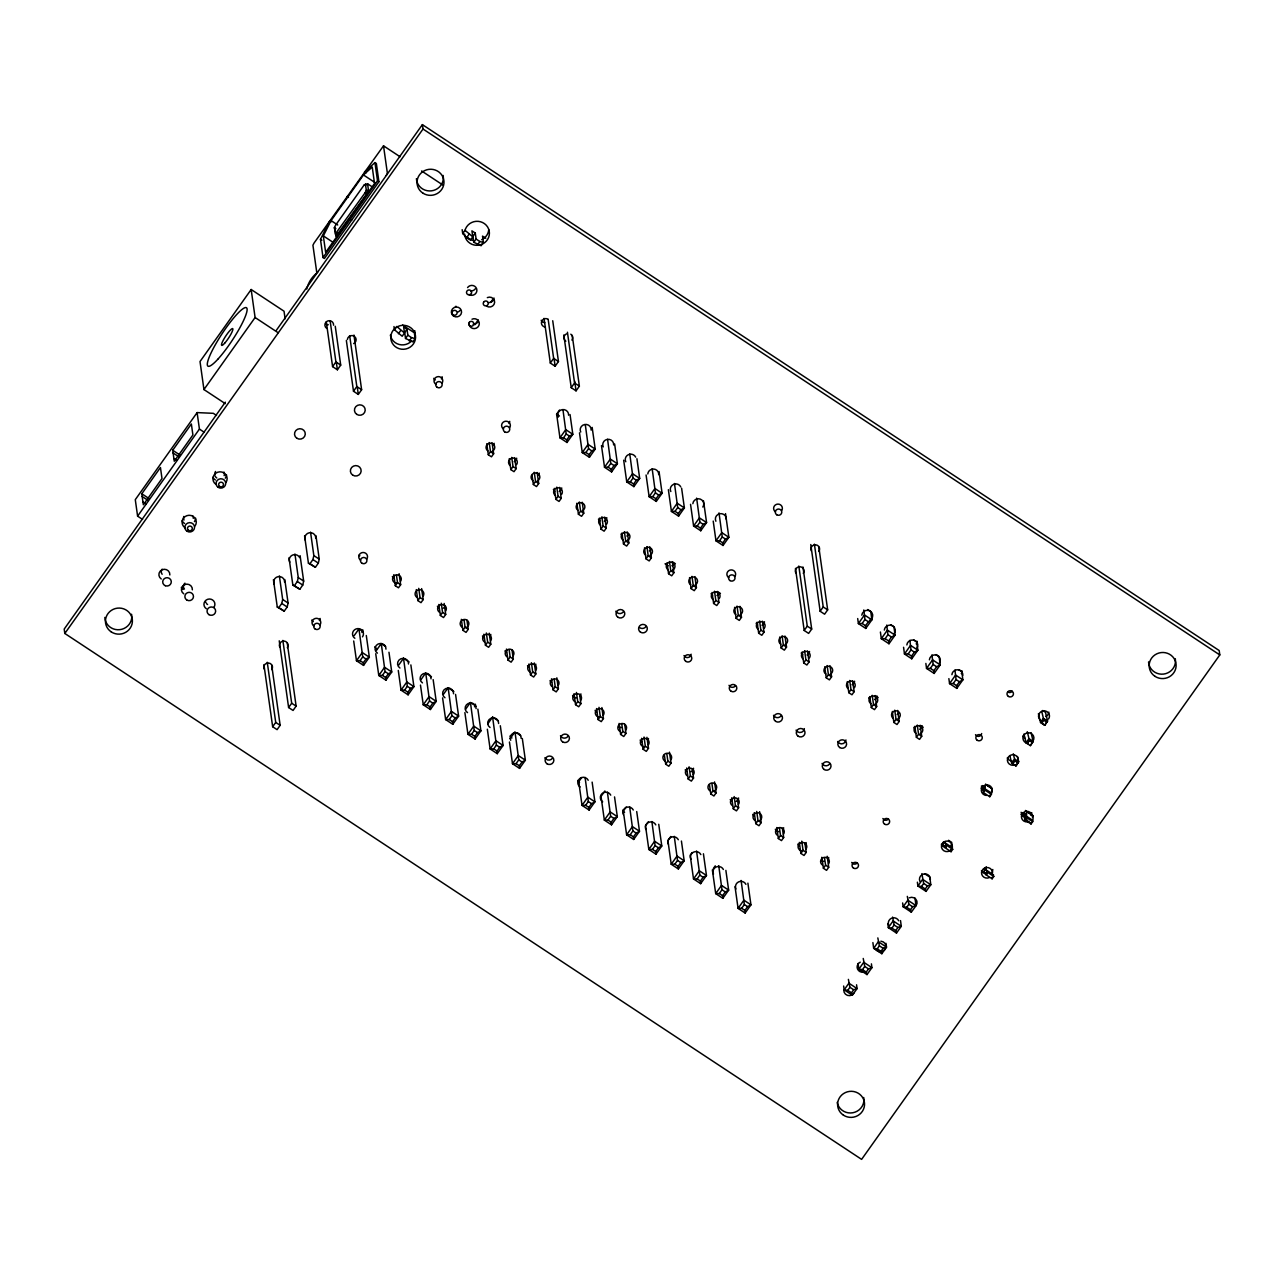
<?xml version="1.0" encoding="UTF-8"?>
<svg xmlns="http://www.w3.org/2000/svg" width="1284" height="1284" viewBox="0 0 1284 1284"><rect width="100%" height="100%" fill="white"/><g stroke="black" fill="none" stroke-linecap="round" stroke-linejoin="round"><path stroke-width="1.5" d="M948.539 840.298L951.733 842.4L951.011 846.734L952.712 849.35L951.043 851.709L944.655 847.488L942.954 844.872L943.435 841.983M985.647 784.267L991.938 788.601L991.409 794.363L989.739 796.722L983.351 792.501L985.021 790.142L985.309 785.824M992.821 869.509L992.083 873.826L993.784 876.442L992.115 878.802L985.727 874.597L984.026 871.98L984.748 867.647M985.727 874.597L987.396 872.237L985.695 869.621L986.176 866.732M1026.943 811.52L1033.251 815.87L1032.721 821.616L1031.036 823.975L1024.648 819.77L1025.178 814.008L1023.685 812.82M1024.648 819.77L1026.333 817.41L1026.863 811.649L1025.354 810.461M273.428 579.678L277.28 607.059L278.821 607.589L281.774 603.448L282.673 599.467L279.382 575.986M277.28 607.059L284.229 611.152L287.183 607.011L288.081 603.031L284.791 579.549M289.012 557.737L292.864 585.119L294.405 585.648L297.342 581.508L298.257 577.527L294.951 554.046M292.864 585.119L299.814 589.228L302.751 585.071L303.666 581.09L300.087 555.651M304.581 535.797L308.433 563.178L309.974 563.708L312.927 559.567L313.842 555.587L310.535 532.106M308.433 563.178L315.399 567.287L318.336 563.13L319.251 559.15L315.944 535.669M365.86 173.003L364.447 172.072L374.944 162.587L376.356 163.501L378.924 181.75L324.435 258.485L323.022 257.554L320.47 239.322L329.731 220.976L331.128 221.891M323.327 235.903L331.063 220.591L363.468 174.961L372.232 167.032L374.543 183.516L325.654 252.37L323.327 235.903L333.31 242.483M366.871 193.675L368.492 190.465L367.561 183.773L363.998 185.169L335.638 225.117L334.386 227.605L336.103 236.095L366.871 193.675L365.073 192.809L335.284 234.041L336.761 235.004M386.291 175.459L387.383 173.308L383.515 145.83L314.018 243.093L312.927 245.244L316.795 272.722L318.015 271.614M1009.946 756.099L1011.664 763.065L1015.933 765.97L1018.71 761.701L1017.442 756.469M1023.958 734.015L1026.093 742.746L1030.362 745.651L1033.155 741.382L1031.036 732.65M1038.403 713.679L1040.538 722.411L1044.807 725.316L1047.583 721.046L1045.481 712.315L1042.688 710.501M285.112 318.849L284.037 311.209L251.166 289.51L200.015 361.542L203.947 389.55L225.31 403.657M203.947 389.55L255.099 317.517L251.166 289.51M216.531 415.454L213.305 413.32L197.11 412.597L135.285 499.669L137.597 516.152L142.556 519.426M141.802 493.778L160.452 467.52L161.993 478.515L143.359 504.772L141.802 493.778L149.201 498.657M172.714 450.251L191.364 423.993L192.905 434.971L174.271 461.229L172.714 450.251L180.113 455.13M137.597 516.152L199.421 429.081L197.11 412.597M323.022 257.554L377.512 180.819L374.944 162.587M225.326 402.149L64.2 629.08L64.81 633.461L861.612 1159.372L1219.8 654.92L1219.19 650.539L422.388 124.628L276.333 330.325M64.81 633.461L423.014 129.026L422.388 124.628M335.252 326.248L340.709 365.105L337.387 369.792L332.588 366.614L335.91 361.928L330.165 321.128M394.429 329.715L396.74 326.457L404.492 332.989L402.181 336.248L394.429 329.715L393.979 326.553M462.705 233.56L465.017 230.301L472.769 236.834L470.458 240.092L466.686 237.604L462.705 233.56L462.16 229.675M353.951 335.06L361.623 389.726L358.3 394.413L353.501 391.235L356.824 386.548L349.681 335.798M398.409 333.76L400.72 330.502M466.686 237.604L468.997 234.346M404.492 332.989L403.641 327.019L406.996 329.234L404.685 332.492L405.519 338.462L412.838 341.865L415.149 338.607L414.331 332.781L402.614 325.061M472.769 236.834L471.934 230.863L475.273 233.062L472.961 236.336L473.796 242.291L481.115 245.725L483.426 242.467L482.527 236.112L485.769 238.246M405.519 338.462L407.83 335.188L406.996 329.234M473.796 242.291L476.107 239.033L475.273 233.062M409.291 340.934L411.602 337.676L415.149 338.607M477.568 244.779L479.879 241.52L483.426 242.467M474.775 324.804L478.242 319.925M490.969 301.981L493.281 298.723M271.71 665.208L280.153 725.332L277.087 729.649L272.657 726.728L275.723 722.411L267.265 662.287M287.295 643.332L296.123 706.136L293.057 710.453L288.611 707.532L291.677 703.215L282.865 640.411M354.111 635.692L358.958 628.871L363.179 631.664M552.73 320.743L558.46 361.542L555.137 366.229L550.322 363.051L553.645 358.38L548.188 319.507M399.099 573.723L400.656 584.718L398.473 587.799L395.312 585.713L397.494 582.631L396.467 575.312M492.093 442.771L493.65 453.75L491.467 456.831L488.305 454.745L490.488 451.663L489.204 442.515M353.694 641.005L356.47 660.73L360.066 660.65L362.73 656.878L358.958 628.871M363.532 665.385L369.343 657.199L362.281 652.545L356.47 660.73L363.532 665.385L363.308 662.785L365.988 659.029L369.343 657.199L366.293 635.5M376.421 650.41L381.268 643.589L385.553 646.43M421.633 588.602L423.174 599.596L420.992 602.661L417.846 600.575L420.028 597.509L418.728 588.345M514.627 457.634L516.168 468.628L513.985 471.693L510.839 469.607L513.022 466.541L511.722 457.377M572.231 335.413L579.373 386.163L576.051 390.85L571.236 387.672L574.558 382.985L567.432 332.235M570.048 414.572L572.824 434.297L567.014 442.482L559.952 437.828L556.614 414.154L559.535 410.061M375.731 653.749L378.78 675.464L382.391 675.384L385.072 671.612L381.268 643.589M385.922 680.167L391.732 671.981L384.59 667.279L378.78 675.464L385.922 680.167L385.682 677.567L388.362 673.795L391.732 671.981L388.972 652.256M398.682 665.112L403.529 658.291L409.179 662.014M567.014 442.482L566.79 439.898L569.47 436.127L572.824 434.297L565.763 429.642L559.952 437.828L563.548 437.748L566.212 433.976L562.986 409.917M444.168 603.464L445.708 614.458L443.526 617.54L440.364 615.453L442.547 612.372L441.263 603.223M537.161 472.496L538.702 483.49L536.519 486.572L533.358 484.485L535.54 481.404L534.256 472.255M398.281 670.425L401.041 690.15L404.637 690.07L407.317 686.298L403.529 658.291M408.103 694.821L413.913 686.635L406.851 681.964L401.041 690.15L408.103 694.821L407.895 692.22L410.575 688.449L413.913 686.635L410.864 664.919M420.895 679.766L425.726 672.944L429.546 700.968L426.866 704.739L423.255 704.804L420.478 685.078M579.485 432.82L582.262 452.562L585.873 452.482L588.553 448.726L585.295 424.635M466.943 620.172L468.227 629.321L466.044 632.402L462.898 630.316L465.081 627.25L464.054 619.915M559.68 487.374L561.22 498.369L559.038 501.434L555.892 499.348L558.075 496.282L556.791 487.118M589.404 457.281L595.214 449.095L588.072 444.376L582.262 452.562L589.404 457.281L589.163 454.664L591.844 450.893L595.214 449.095L592.165 427.395M430.397 709.522L436.207 701.337L429.065 696.618L423.255 704.804L430.397 709.522L430.156 706.906L432.836 703.151L436.207 701.337L433.157 679.637M443.285 694.548L448.132 687.726L453.846 691.514M601.474 445.548L604.523 467.248L608.118 467.167L610.799 463.396L607.573 439.337M489.252 633.221L490.793 644.215L488.61 647.297L485.448 645.21L487.631 642.128L486.347 632.98M582.214 502.237L583.755 513.231L581.572 516.296L578.41 514.226L580.593 511.144L579.309 501.98M611.585 471.918L617.395 463.733L610.333 459.062L604.523 467.248L611.585 471.918L611.377 469.318L614.057 465.546L617.395 463.733L614.635 444.007M442.595 697.886L445.644 719.586L449.272 719.522L451.936 715.75L448.132 687.726M452.803 724.304L458.613 716.119L451.454 711.4L445.644 719.586L452.803 724.304L452.562 721.704L455.242 717.933L458.613 716.119L455.563 694.419M465.578 709.266L470.426 702.444L474.229 730.468L471.565 734.239L467.938 734.304L464.888 712.604M623.687 460.202L626.736 481.901L630.348 481.837L633.028 478.065L629.77 453.99M512.027 649.929L513.311 659.077L511.128 662.159L507.983 660.072L510.165 657.007L509.138 649.672M604.732 517.115L606.289 528.093L604.106 531.175L600.944 529.088L603.127 526.007L601.843 516.858M633.879 486.62L639.689 478.434L632.547 473.716L626.736 481.901L633.879 486.62L633.638 484.02L636.318 480.248L639.689 478.434L636.912 458.709M475.08 739.022L480.906 730.837L473.748 726.118L467.938 734.304L475.08 739.022L474.855 736.406L477.52 732.634L480.906 730.837L477.857 709.137M487.759 723.903L492.607 717.082L498.32 720.854M646.077 474.984L649.126 496.699L652.754 496.619L655.434 492.863L652.176 468.772M534.304 662.961L535.845 673.956L533.663 677.021L530.501 674.951L532.683 671.869L531.399 662.704M627.298 531.993L628.839 542.988L626.656 546.069L623.494 543.983L625.677 540.901L624.393 531.736M656.284 501.418L662.095 493.233L654.936 488.514L649.126 496.699L656.284 501.418L656.044 498.802L658.724 495.03L662.095 493.233L659.045 471.517M487.342 729.216L490.119 748.941L493.73 748.877L496.41 745.105L492.607 717.082M497.261 753.66L503.087 745.474L495.929 740.756L490.119 748.941L497.261 753.66L497.036 751.044L499.701 747.288L503.087 745.474L500.311 725.749M510.133 738.669L514.98 731.848L518.768 759.855L516.088 763.627L512.493 763.723L509.443 742.008M668.37 489.702L671.42 511.401L675.047 511.337L677.711 507.565L674.469 483.49M556.823 677.824L558.38 688.818L556.197 691.899L553.035 689.813L555.218 686.731L554.19 679.413M649.816 546.872L651.373 557.85L649.19 560.931L646.029 558.845L648.211 555.763L646.927 546.615M678.578 516.12L684.388 507.934L677.23 503.216L671.42 511.401L678.578 516.12L678.337 513.504L681.001 509.748L684.388 507.934L681.611 488.209M519.555 768.378L525.365 760.192L518.303 755.538L512.493 763.723L519.555 768.378L519.346 765.778L522.026 762.006L525.365 760.192L522.315 738.493M690.551 504.339L693.601 526.039L697.228 525.975L699.892 522.203L696.634 498.128M700.743 530.757L706.569 522.572L699.411 517.853L693.601 526.039L700.743 530.757L700.518 528.157L703.183 524.386L706.569 522.572L703.52 500.872M574.67 701.497A4.382 4.237 -8 0 1 573.547 695.607A4.382 4.237 -8 0 1 579.646 694.483L580.898 703.696L578.715 706.762L575.553 704.675L577.736 701.61L576.452 692.445M675.384 563.74L672.351 561.734L673.891 572.728L671.709 575.794L668.547 573.707L670.729 570.642L669.446 561.477M713.214 521.079L715.974 540.821L719.57 540.741L722.25 536.969L719.024 512.894M723.036 545.475L728.847 537.29L721.801 532.635L715.974 540.821L723.036 545.475L722.828 542.875L725.508 539.103L728.847 537.29L725.524 513.616M601.875 707.564L603.432 718.558L601.249 721.64L598.087 719.554L600.27 716.472L598.986 707.323M694.885 576.596L696.426 587.591L694.243 590.672L691.081 588.586L693.264 585.504L691.98 576.356M581.62 777.606L578.715 781.699L582.037 805.373L589.099 810.043L594.909 801.858L592.133 782.116M619.723 731.238A4.382 4.237 -8 0 1 618.599 725.348A4.382 4.237 -8 0 1 624.698 724.224L625.95 733.421L623.767 736.502L620.621 734.416L622.804 731.35L621.761 724.015M720.436 593.481L717.403 591.475L718.944 602.469L716.761 605.534L713.615 603.448L715.798 600.382L714.498 591.218M589.099 810.043L588.891 807.443L591.555 803.672L594.909 801.858L587.847 797.187L582.037 805.373L585.632 805.293L588.313 801.521L585.087 777.462M604.908 790.976L601.024 796.433L604.347 820.107L611.505 824.826L617.315 816.64L614.538 796.915M646.943 737.305L648.484 748.299L646.301 751.365L643.14 749.294L645.322 746.213L644.038 737.048M739.937 606.337L741.478 617.331L739.295 620.413L736.133 618.326L738.316 615.245L737.032 606.08M611.505 824.826L611.264 822.209L613.945 818.438L617.315 816.64L610.173 811.921L604.347 820.107L607.974 820.043L610.654 816.271L607.396 792.196M626.207 807.042L623.302 811.135L626.624 834.809L633.686 839.463L639.496 831.278L636.72 811.552M669.462 752.167L671.002 763.161L668.82 766.243L665.674 764.157L667.857 761.075L666.829 753.756M762.455 621.215L763.996 632.193L761.813 635.275L758.667 633.189L760.85 630.107L759.566 620.958M633.686 839.463L633.461 836.863L636.142 833.091L639.496 831.278L632.434 826.623L626.624 834.809L630.219 834.712L632.9 830.957L629.658 806.882M648.404 821.696L645.499 825.789L648.821 849.462L655.98 854.181L661.79 845.995L658.74 824.28M692.253 768.875L693.537 778.04L691.354 781.105L688.192 779.019L690.375 775.953L689.091 766.789M784.989 636.078L786.53 647.072L784.347 650.137L781.186 648.051L783.368 644.985L782.084 635.821M802.965 567.014L811.697 629.08L808.631 633.397L804.201 630.46L807.267 626.143L798.808 566.019M818.839 547.08L827.666 609.884L824.601 614.201L820.155 611.264L823.221 606.947L814.393 544.159M655.98 854.181L655.739 851.565L658.403 847.793L661.79 845.995L654.631 841.277L648.821 849.462L652.449 849.382L655.113 845.626L651.871 821.535M670.81 836.478L667.905 840.571L671.227 864.244L678.369 868.963L684.179 860.778L681.419 841.052M714.546 781.924L716.087 792.918L713.904 796L710.758 793.913L712.941 790.832L711.914 783.513M807.508 650.94L809.064 661.934L806.882 665.016L803.72 662.929L805.903 659.848L804.619 650.699M678.369 868.963L678.129 866.347L680.809 862.575L684.179 860.778L677.037 856.059L671.227 864.244L674.838 864.18L677.519 860.408L674.26 836.333M692.124 852.544L690.182 855.272L693.521 878.946L700.663 883.665L706.473 875.479L703.423 853.78M857.696 618.551L858.386 623.559L862.142 623.478L864.951 619.514L863.811 609.964M737.337 798.632L738.621 807.797L736.438 810.862L733.276 808.776L735.459 805.71L734.175 796.545M830.042 665.818L831.583 676.812L829.4 679.878L826.238 677.792L828.421 674.726L827.137 665.561M865.769 628.438L871.868 619.851L864.485 614.972L858.386 623.559L865.769 628.438L865.544 625.725L868.353 621.761L871.868 619.851L870.745 611.505L867.791 609.547M700.663 883.665L700.422 881.065L703.102 877.293L706.473 875.479L699.331 870.777L693.521 878.946L697.132 878.882L699.812 875.11L696.554 851.035M713.342 868.562L715.268 865.833M880.407 632.017L881.306 638.694L885.141 638.662L887.95 634.697L886.73 625.099M759.598 811.665L761.155 822.659L758.972 825.74L755.811 823.654L757.993 820.572L756.709 811.424M852.592 680.697L854.149 691.691L851.966 694.772L848.804 692.686L850.987 689.604L849.703 680.456M888.977 643.749L895.076 635.163L887.404 630.107L881.306 638.694L888.977 643.749L888.672 640.989L891.481 637.024L895.076 635.163L893.953 626.817L890.887 624.794M712.363 869.926L715.702 893.6L719.313 893.52L721.993 889.764L718.735 865.673M722.844 898.319L728.654 890.133L721.512 885.414L715.702 893.6L722.844 898.319L722.603 895.702L725.283 891.931L728.654 890.133L725.877 870.391M903.567 647.297L904.466 653.973L908.205 653.877L911.014 649.913L909.891 640.379M777.414 835.306A4.382 4.237 -8 0 1 776.29 829.432A4.382 4.237 -8 0 1 782.389 828.292L783.673 837.521L781.491 840.603L778.329 838.516L780.511 835.451L779.484 828.116M878.16 697.581L875.126 695.575L876.667 706.569L874.484 709.635L871.322 707.548L873.505 704.483L872.221 695.318M911.752 658.788L917.867 650.202L910.565 645.387L904.466 653.973L911.752 658.788L911.56 656.092L914.369 652.144L917.867 650.202L916.744 641.856L913.823 639.93M735.026 886.666L738.075 908.366L741.671 908.286L744.351 904.514L741.109 880.455M745.137 913.02L750.947 904.835L743.885 900.18L738.075 908.366L745.137 913.02L744.913 910.42L747.593 906.664L750.947 904.835L747.898 883.135M925.86 663.427L926.534 668.402L930.338 668.37L933.131 664.438L931.927 654.888M804.924 843.235L806.208 852.399L804.025 855.465L800.863 853.395L803.046 850.313L801.762 841.148M897.66 710.437L899.201 721.431L897.018 724.513L893.857 722.427L896.039 719.345L894.755 710.18M934.142 673.442L940.225 664.887L932.601 659.864L926.534 668.402L934.142 673.442L933.853 670.681L936.646 666.749L940.225 664.887L939.102 656.589L936.052 654.583M948.876 678.626L949.55 683.602L953.274 683.505L956.066 679.573L954.959 670.087M827.185 856.268L828.726 867.262L826.543 870.343L823.397 868.257L825.58 865.175L824.537 857.856M923.212 727.306L920.179 725.316L921.719 736.294L919.537 739.375L916.391 737.289L918.574 734.223L917.274 725.059M956.805 688.385L962.872 679.846L955.617 675.063L949.55 683.602L956.805 688.385L956.612 685.704L959.405 681.772L962.872 679.846L961.764 671.548L958.859 669.638M944.655 847.488L946.324 845.129L944.623 842.513L952.519 847.905M843.652 986.032L844.166 989.852L847.761 990.349L849.928 987.284L848.387 979.371M858.065 963.465L858.836 969.179L862.479 969.613L864.742 966.435L863.233 958.458M872.895 942.584L873.666 948.314L877.229 948.828L879.38 945.81L877.823 937.914M887.822 923.822L888.335 927.642L891.947 928.123L894.145 925.026L892.605 917.081M902.636 902.957L903.15 906.777L906.729 907.29L908.879 904.273L907.306 896.376M917.386 882.188L917.899 886.008L921.495 886.506L923.678 883.44L921.864 873.618M1015.933 765.97L1018.71 761.701L1014.553 759.005L1014.97 760.914L1012.803 763.948L1011.664 763.065L1014.553 759.005L1013.269 753.756M1030.362 745.651L1033.155 741.382L1028.982 738.669L1029.399 740.579L1027.248 743.613L1026.093 742.746L1028.982 738.669L1027.28 731.687M1041.677 723.293L1043.844 720.244L1041.725 711.352M852.335 995.244L844.166 989.852L848.901 983.191L857.07 988.584L852.335 995.244L851.517 992.837L853.699 989.771L857.07 988.584L856.556 984.78M867.005 974.588L858.836 969.179L863.747 962.278L871.916 967.671L867.005 974.588L866.235 972.1L868.498 968.922L871.916 967.671L871.403 963.851M881.835 953.707L873.666 948.314L878.336 941.734L886.506 947.127L881.835 953.707L881.001 951.316L883.151 948.298L886.506 947.127L885.992 943.323M896.505 933.051L888.335 927.642L893.118 920.901L901.288 926.294L896.505 933.051L895.702 930.611L897.917 927.497L901.288 926.294L900.517 920.58M909.249 897.837A5.489 5.296 -8 0 1 916.102 905.589L911.319 912.17L910.5 909.778L912.651 906.745L915.99 905.589L914.978 897.965M926.069 891.401L917.899 886.008L922.634 879.347L930.804 884.74L926.069 891.401L925.266 888.993L927.433 885.928L930.804 884.74L929.776 877.1L924.881 873.874M1044.695 725.107L1047.583 721.046L1043.427 718.334L1040.538 722.411L1044.807 725.316M368.492 190.465L366.325 190.321L365.073 192.809L366.55 193.772M363.998 185.169L365.715 185.442M359.857 555.747L358.878 555.266M1043.844 720.244L1046.958 722.266M1029.399 740.579L1032.529 742.601M1014.97 760.914L1018.084 762.937M423.014 129.026L1219.8 654.92M383.515 145.83L400.078 156.76M421.601 170.965L443.124 185.169M476.107 239.033L479.879 241.52M377.512 180.819L378.924 181.75M363.468 174.961L375.105 182.649M367.561 183.773L372.553 187.079M367.802 191.284L366.325 190.321L365.426 183.885M347.081 196.516L348.494 197.447M350.275 219.195L351.672 220.126M553.645 358.38L558.46 361.542M331.063 220.591L337.708 224.989M574.558 382.985L579.373 386.163M335.846 228.584L334.386 227.605L336.103 236.095M338.173 233.72L336.713 232.757L337.933 234.426M320.47 239.322L321.867 240.236M556.614 414.154L559.439 416.016M864.951 619.514L868.353 621.761M887.95 634.697L891.481 637.024M911.014 649.913L914.369 652.144M933.131 664.438L936.646 666.749M956.066 679.573L959.405 681.772M862.142 623.478L865.544 625.725M885.141 638.662L888.672 640.989M908.205 653.877L911.56 656.092M930.338 668.37L933.853 670.681M953.274 683.505L956.612 685.704M566.212 433.976L569.47 436.127M588.553 448.726L591.844 450.893M610.799 463.396L614.057 465.546M633.028 478.065L636.318 480.248M655.434 492.863L658.724 495.03M677.711 507.565L681.001 509.748M699.892 522.203L703.183 524.386M722.25 536.969L725.508 539.103M823.221 606.947L827.666 609.884M563.548 437.748L566.79 439.898M585.873 452.482L589.163 454.664M608.118 467.167L611.377 469.318M630.348 481.837L633.638 484.02M652.754 496.619L656.044 498.802M675.047 511.337L678.337 513.504M697.228 525.975L700.518 528.157M719.57 540.741L722.828 542.875M407.83 335.188L411.602 337.676M807.267 626.143L811.697 629.08M665.048 563.804L668.129 565.827M490.488 451.663L493.65 453.75M513.022 466.541L516.168 468.628M535.54 481.404L538.702 483.49M558.075 496.282L561.22 498.369M580.593 511.144L583.755 513.231M603.127 526.007L606.289 528.093M625.677 540.901L628.839 542.988M648.211 555.763L651.373 557.85M670.729 570.642L673.891 572.728M693.264 585.504L696.426 587.591M715.798 600.382L718.944 602.469M738.316 615.245L741.478 617.331M760.85 630.107L763.996 632.193M783.368 644.985L786.53 647.072M805.903 659.848L809.064 661.934M828.421 674.726L831.583 676.812M850.987 689.604L854.149 691.691M873.505 704.483L876.667 706.569M896.039 719.345L899.201 721.431M918.574 734.223L921.719 736.294M985.55 784.38L991.938 788.601M1026.863 811.649L1033.251 815.87M1022.546 812.611L1025.739 814.73M981.345 786.113L984.539 788.216M1021.053 812.307L1025.852 815.468M984.828 788.713L991.216 792.918M1026.125 815.966L1032.513 820.187M981.393 787.862L984.7 790.045M985.021 790.142L991.409 794.363M1021.053 814.04L1026.012 817.314M1026.333 817.41L1032.721 821.616M335.91 361.928L340.709 365.105M1024.455 818.325L1027.649 820.428M255.099 317.517L278.098 332.7M356.824 386.548L361.623 389.726M985.695 869.621L993.591 875.014M946.324 845.129L952.712 849.35M987.396 872.237L993.784 876.442M942.954 844.872L946.148 846.975M984.026 871.98L987.219 874.083M923.678 883.44L927.433 885.928M921.495 886.506L925.266 888.993M199.421 429.081L204.381 432.355M915.99 905.589L907.82 900.196L903.15 906.777L911.319 912.17M908.879 904.273L912.651 906.745M906.729 907.29L910.5 909.778M397.494 582.631L400.656 584.718M420.028 597.509L423.174 599.596M442.547 612.372L445.708 614.458M465.081 627.25L468.227 629.321M487.631 642.128L490.793 644.215M510.165 657.007L513.311 659.077M532.683 671.869L535.845 673.956M555.218 686.731L558.38 688.818M577.736 701.61L580.898 703.696M600.27 716.472L603.432 718.558M622.804 731.35L625.95 733.421M645.322 746.213L648.484 748.299M667.857 761.075L671.002 763.161M690.375 775.953L693.537 778.04M712.941 790.832L716.087 792.918M735.459 805.71L738.621 807.797M757.993 820.572L761.155 822.659M780.511 835.451L783.673 837.521M803.046 850.313L806.208 852.399M825.58 865.175L828.726 867.262M894.145 925.026L897.917 927.497M173.099 452.995L179.022 456.895M891.947 928.123L895.702 930.611M173.87 458.484L176.839 460.442M313.842 555.587L319.251 559.15M312.927 559.567L318.336 563.13M309.974 563.708L315.399 567.287M879.38 945.81L883.151 948.298M877.229 948.828L881.001 951.316M298.257 577.527L303.666 581.09M297.342 581.508L302.751 585.071M294.405 585.648L299.814 589.228M427.171 673.891L431.456 676.716M471.854 703.391L476.139 706.216M516.393 732.795L520.63 735.588M864.742 966.435L868.498 968.922M862.479 969.613L866.235 972.1M142.187 496.523L148.109 500.423M142.973 502.028L145.927 503.97M282.673 599.467L288.081 603.031M588.313 801.521L591.555 803.672M610.654 816.271L613.945 818.438M632.9 830.957L636.142 833.091M655.113 845.626L658.403 847.793M677.519 860.408L680.809 862.575M699.812 875.11L703.102 877.293M721.993 889.764L725.283 891.931M744.351 904.514L747.593 906.664M281.774 603.448L287.183 607.011M362.73 656.878L365.988 659.029M385.072 671.612L388.362 673.795M407.317 686.298L410.575 688.449M429.546 700.968L432.836 703.151M451.936 715.75L455.242 717.933M474.229 730.468L477.52 732.634M496.41 745.105L499.701 747.288M518.768 759.855L522.026 762.006M585.632 805.293L588.891 807.443M607.974 820.043L611.264 822.209M630.219 834.712L633.461 836.863M652.449 849.382L655.739 851.565M674.838 864.18L678.129 866.347M697.132 878.882L700.422 881.065M719.313 893.52L722.603 895.702M741.671 908.286L744.913 910.42M360.066 660.65L363.308 662.785M382.391 675.384L385.682 677.567M404.637 690.07L407.895 692.22M426.866 704.739L430.156 706.906M449.272 719.522L452.562 721.704M471.565 734.239L474.855 736.406M493.73 748.877L497.036 751.044M516.088 763.627L519.346 765.778M278.821 607.589L284.229 611.152M849.928 987.284L853.699 989.771M847.761 990.349L851.517 992.837M291.677 703.215L296.123 706.136M275.723 722.411L280.153 725.332M982.372 785.567L983.881 786.739L983.351 792.501M1030.843 822.546L1031.036 823.975M989.547 795.278L989.739 796.722M991.906 877.373L992.115 878.802M950.834 850.265L951.043 851.709M914.834 726.295L916.391 737.289M892.316 711.432L893.857 722.427M869.782 696.57L871.322 707.548M847.263 681.692L848.804 692.686M810.782 544.544L820.155 611.264M824.697 666.813L826.238 677.792M795.47 568.411L804.201 630.46M802.179 651.935L803.72 662.929M821.84 857.263L823.397 868.257M779.645 637.073L781.186 648.051M799.322 842.4L800.863 853.395M757.111 622.194L758.667 633.189M776.788 827.522L778.329 838.516M734.592 607.332L736.133 618.326M754.27 812.66L755.811 823.654M712.058 592.47L713.615 603.448M731.736 797.797L733.276 808.776M689.54 577.591L691.081 588.586M709.474 784.749L710.758 793.913M667.006 562.729L668.547 573.707M686.651 768.041L688.192 779.019M644.488 547.851L646.029 558.845M664.374 754.992L665.674 764.157M621.954 532.988L623.494 543.983M641.599 738.3L643.14 749.294M599.403 518.094L600.944 529.088M574.67 381.091L576.051 390.85M619.065 723.422L620.621 734.416M563.82 334.963L571.236 387.672M576.869 503.232L578.41 514.226M554.046 358.461L555.137 366.229M544.047 318.368L550.322 363.051M596.546 708.559L598.087 719.554M554.335 488.369L555.892 499.348M574.012 693.697L575.553 704.675M532.074 475.321L533.358 484.485M551.494 678.819L553.035 689.813M509.283 458.629L510.839 469.607M528.96 663.956L530.501 674.951M486.764 443.75L488.305 454.745M506.426 649.078L507.983 660.072M483.907 634.216L485.448 645.21M461.341 619.321L462.898 630.316M438.823 604.459L440.364 615.453M416.289 589.597L417.846 600.575M393.771 574.718L395.312 585.713M357.209 386.596L358.3 394.413M346.359 340.469L353.501 391.235M336.296 362.024L337.387 369.792M326.297 321.915L332.588 366.614M279.238 640.812L288.611 707.532M263.926 664.663L272.657 726.728M184.447 589.067A4.317 4.173 -8 0 1 183.676 584.958M184.19 583.995A4.317 4.173 -8 0 1 184.944 583.177M207.575 604.491A4.317 4.173 -8 0 1 206.708 603.801M206.082 602.902A4.317 4.173 -8 0 1 205.697 601.891M162.137 574.253A4.317 4.173 -8 0 1 162.153 569.165M306.796 289.044A29.259 28.28 -8 0 1 316.458 273.348M455.948 306.218A2.552 2.456 -8 0 1 455.194 307.277M691.145 654.23A3.772 3.643 -8 0 1 683.971 655.562M624.698 724.224A4.382 4.237 -8 0 1 625.806 730.098M599.323 717.082A4.382 4.237 -8 0 1 595.439 711.817A4.382 4.237 -8 0 1 601.506 708.993A4.382 4.237 -8 0 1 603.287 715.236M596.578 711.962A4.382 4.237 -8 0 1 595.102 710.309M552.136 686.619A4.382 4.237 -8 0 1 551.029 680.745A4.382 4.237 -8 0 1 557.112 679.605A4.382 4.237 -8 0 1 558.219 685.495M579.646 694.483A4.382 4.237 -8 0 1 580.753 700.358M551.51 682.221A4.382 4.237 -8 0 1 550.05 680.568M580.898 693.89A4.382 4.237 -8 0 1 580.143 695.96M576.179 697.822A4.382 4.237 -8 0 1 572.584 695.447M621.231 727.547A4.382 4.237 -8 0 1 619.097 726.84M507.084 656.894A4.382 4.237 -8 0 1 505.976 651.004A4.382 4.237 -8 0 1 512.059 649.881A4.382 4.237 -8 0 1 513.167 655.755M490.793 634.424A4.382 4.237 -8 0 1 490.023 636.495M483.94 637.618A4.382 4.237 -8 0 1 482.463 635.965M484.549 642.016A4.382 4.237 -8 0 1 483.442 636.142A4.382 4.237 -8 0 1 489.541 635.002A4.382 4.237 -8 0 1 490.648 640.893M535.845 664.165A4.382 4.237 -8 0 1 535.075 666.236M528.992 667.359A4.382 4.237 -8 0 1 527.515 665.706M529.602 671.757A4.382 4.237 -8 0 1 528.494 665.866A4.382 4.237 -8 0 1 534.593 664.743A4.382 4.237 -8 0 1 535.701 670.633M506.458 652.497A4.382 4.237 -8 0 1 504.997 650.827M439.497 612.275A4.382 4.237 -8 0 1 438.39 606.401A4.382 4.237 -8 0 1 444.473 605.262A4.382 4.237 -8 0 1 445.596 611.152M416.963 597.413A4.382 4.237 -8 0 1 415.856 591.523A4.382 4.237 -8 0 1 421.954 590.399A4.382 4.237 -8 0 1 423.062 596.29M462.031 627.154A4.382 4.237 -8 0 1 461.405 620.702A4.382 4.237 -8 0 1 468.082 621.167A4.382 4.237 -8 0 1 466.397 627.459M393.819 578.153A4.382 4.237 -8 0 1 392.358 576.484M396.579 583.257A4.382 4.237 -8 0 1 392.695 578.009A4.382 4.237 -8 0 1 398.762 575.168A4.382 4.237 -8 0 1 400.528 581.411M444.97 606.754A4.382 4.237 -8 0 1 443.237 608.183M438.887 607.894A4.382 4.237 -8 0 1 437.411 606.225M305.351 540.275A5.489 5.296 -8 0 1 309.316 532.764A5.489 5.296 -8 0 1 315.752 538.349M274.182 584.156A5.489 5.296 -8 0 1 278.163 576.644A5.489 5.296 -8 0 1 284.599 582.23M289.767 562.215A5.489 5.296 -8 0 1 292.383 555.137A5.489 5.296 -8 0 1 299.67 557.593M1011.792 760.898A5.489 5.296 -8 0 1 1007.282 757.913M1015.195 764.766A5.489 5.296 -8 0 1 1007.394 760.545A5.489 5.296 -8 0 1 1014.232 754.864A5.489 5.296 -8 0 1 1017.361 762.969M1048.851 712.106A5.489 5.296 -8 0 1 1045.738 716.504M1040.891 720.517A5.489 5.296 -8 0 1 1039.494 713.15A5.489 5.296 -8 0 1 1047.118 711.737A5.489 5.296 -8 0 1 1048.514 719.104M1024.696 738.059A5.489 5.296 -8 0 1 1022.866 735.973M1027.986 743.356A5.489 5.296 -8 0 1 1023.123 736.775A5.489 5.296 -8 0 1 1030.715 733.228A5.489 5.296 -8 0 1 1032.93 741.045M558.187 417.172A5.489 5.296 -8 0 1 562.167 409.644A5.489 5.296 -8 0 1 568.603 415.23M603.255 446.896A5.489 5.296 -8 0 1 607.22 439.385A5.489 5.296 -8 0 1 613.656 444.97M625.773 461.775A5.489 5.296 -8 0 1 628.39 454.68A5.489 5.296 -8 0 1 635.676 457.136M580.721 432.034A5.489 5.296 -8 0 1 584.685 424.506A5.489 5.296 -8 0 1 591.138 430.108M647.794 473.94A5.489 5.296 -8 0 1 653.7 469.045A5.489 5.296 -8 0 1 658.708 474.711M670.826 491.515A5.489 5.296 -8 0 1 673.442 484.421A5.489 5.296 -8 0 1 680.729 486.877M692.846 503.681A5.489 5.296 -8 0 1 700.149 499.059A5.489 5.296 -8 0 1 702.813 507.036M715.878 521.24A5.489 5.296 -8 0 1 719.859 513.728A5.489 5.296 -8 0 1 726.295 519.314M376.774 648.741A5.489 5.296 -8 0 1 374.944 646.671M377.4 653.139A5.489 5.296 -8 0 1 378.17 643.99A5.489 5.296 -8 0 1 385.97 649.142M354.865 638.276A5.489 5.296 -8 0 1 353.485 630.909A5.489 5.296 -8 0 1 361.109 629.497A5.489 5.296 -8 0 1 362.489 636.864M362.826 629.866A5.489 5.296 -8 0 1 361.879 632.466M399.918 668.017A5.489 5.296 -8 0 1 400.704 658.852A5.489 5.296 -8 0 1 408.505 664.005M422.452 682.879A5.489 5.296 -8 0 1 423.222 673.731A5.489 5.296 -8 0 1 431.023 678.867M444.986 697.758A5.489 5.296 -8 0 1 445.757 688.593A5.489 5.296 -8 0 1 453.557 693.745M467.504 712.62A5.489 5.296 -8 0 1 468.275 703.455A5.489 5.296 -8 0 1 476.091 708.607M475.465 704.21A5.489 5.296 -8 0 1 474.518 706.81M510.727 740.274A5.489 5.296 -8 0 1 514.691 732.763A5.489 5.296 -8 0 1 521.144 738.348M490.039 727.482A5.489 5.296 -8 0 1 490.809 718.334A5.489 5.296 -8 0 1 498.609 723.486M511.947 737.963A5.489 5.296 -8 0 1 510.117 735.893M579.533 782.566A5.489 5.296 -8 0 1 577.688 780.495M580.143 786.964A5.489 5.296 -8 0 1 579.71 778.569A5.489 5.296 -8 0 1 588.216 780.255M648.484 738.509A4.382 4.237 -8 0 1 647.714 740.579M641.631 741.703A4.382 4.237 -8 0 1 640.154 740.049M644.375 746.823A4.382 4.237 -8 0 1 640.491 741.558A4.382 4.237 -8 0 1 646.558 738.733A4.382 4.237 -8 0 1 648.34 744.977M664.775 760.963A4.382 4.237 -8 0 1 663.668 755.088A4.382 4.237 -8 0 1 669.75 753.949A4.382 4.237 -8 0 1 670.858 759.839M602.678 801.826A5.489 5.296 -8 0 1 602.244 793.432A5.489 5.296 -8 0 1 610.735 795.133M623.366 814.618A5.489 5.296 -8 0 1 625.966 807.54A5.489 5.296 -8 0 1 633.269 809.995M624.586 812.307A5.489 5.296 -8 0 1 622.74 810.236M645.884 829.496A5.489 5.296 -8 0 1 648.5 822.418A5.489 5.296 -8 0 1 655.787 824.874M687.293 775.841A4.382 4.237 -8 0 1 686.186 769.951A4.382 4.237 -8 0 1 692.285 768.827A4.382 4.237 -8 0 1 693.392 774.701M693.537 768.233A4.382 4.237 -8 0 1 691.049 771.748M686.683 771.443A4.382 4.237 -8 0 1 685.207 769.79M888.464 818.919A3.242 3.13 -8 0 1 882.878 818.534M857.311 862.8A3.242 3.13 -8 0 1 851.725 862.415M981.666 733.533A3.242 3.13 -8 0 1 975.519 734.673M226.514 474.807A7.126 6.885 -8 0 1 225.278 478.178M215.375 480.007A7.126 6.885 -8 0 1 212.983 477.311M215.985 484.405A7.126 6.885 -8 0 1 214.187 474.839A7.126 6.885 -8 0 1 224.09 473.01A7.126 6.885 -8 0 1 225.888 482.575M488.755 229.756A12.407 11.989 -8 0 1 481.693 239.691M473.796 240.654A12.407 11.989 -8 0 1 466.943 236.754M464.872 230.911A12.407 11.989 -8 0 1 484.485 223.657A12.407 11.989 -8 0 1 482.784 243.864A12.407 11.989 -8 0 1 464.615 233.977M185.137 527.852A7.126 6.885 -8 0 1 183.339 518.287A7.126 6.885 -8 0 1 193.226 516.457A7.126 6.885 -8 0 1 195.04 526.023M623.398 611.746A4.382 4.237 -8 0 1 615.838 611.216M195.666 518.255A7.126 6.885 -8 0 1 194.414 521.625M184.527 523.455A7.126 6.885 -8 0 1 182.135 520.758M328.271 324.74A4.382 4.237 -8 0 1 326.136 324.017M326.746 328.415A4.382 4.237 -8 0 1 327.372 321.096A4.382 4.237 -8 0 1 333.599 325.221M1012.257 691.177A3.242 3.13 -8 0 1 1007.763 692.012M645.932 626.608A4.382 4.237 -8 0 1 639.833 627.748M735.539 685.752A3.772 3.643 -8 0 1 729.023 685.303M347.402 339.474A4.382 4.237 -8 0 1 354.256 336.28A4.382 4.237 -8 0 1 353.646 343.598M781.089 715.83A4.382 4.237 -8 0 1 773.53 715.3M864.951 971.715A5.489 5.296 -8 0 1 857.648 969.26A5.489 5.296 -8 0 1 860.248 962.181M131.578 614.25A13.482 13.033 -8 0 1 119.845 629.658A13.482 13.033 -8 0 1 104.839 617.443M880.872 941.204A5.489 5.296 -8 0 1 882.782 951.267M879.989 951.781A5.489 5.296 -8 0 1 875.479 948.812M888.801 925.379A5.489 5.296 -8 0 1 891.417 918.301A5.489 5.296 -8 0 1 898.704 920.756M863.715 1097.483A13.482 13.033 -8 0 1 852.865 1112.746A13.482 13.033 -8 0 1 837.184 1102.394M919.97 881.498A5.489 5.296 -8 0 1 923.934 873.987A5.489 5.296 -8 0 1 930.37 879.572M494.019 298.032A5.12 4.959 -8 0 1 488.482 302.623M487.326 297.615A5.12 4.959 -8 0 1 494.629 302.43A5.12 4.959 -8 0 1 486.604 306.17M477.792 322.043A5.12 4.959 -8 0 1 473.154 324.21M471.998 319.202A5.12 4.959 -8 0 1 479.125 322.3A5.12 4.959 -8 0 1 474.663 328.592A5.12 4.959 -8 0 1 469.093 323.311M460.041 310.343A5.12 4.959 -8 0 1 458.019 312.012M467.569 287.584A5.12 4.959 -8 0 1 474.695 286.252A5.12 4.959 -8 0 1 475.995 293.137A5.12 4.959 -8 0 1 468.869 294.469M475.385 288.74A5.12 4.959 -8 0 1 470.747 290.906M411.747 340.854A12.407 11.989 -8 0 1 390.336 335.156M414.748 330.63A12.407 11.989 -8 0 1 414.909 333.76M397.847 326.505A12.407 11.989 -8 0 1 415.551 337.644A12.407 11.989 -8 0 1 397.013 347.771A12.407 11.989 -8 0 1 396.467 327.26M668.418 844.358A5.489 5.296 -8 0 1 671.018 837.28A5.489 5.296 -8 0 1 678.321 839.736M690.952 859.237A5.489 5.296 -8 0 1 693.553 852.143A5.489 5.296 -8 0 1 700.855 854.598M713.471 874.099A5.489 5.296 -8 0 1 716.087 867.021A5.489 5.296 -8 0 1 723.373 869.477M736.005 888.961A5.489 5.296 -8 0 1 738.605 881.883A5.489 5.296 -8 0 1 745.908 884.339M861.805 615.197A5.489 5.296 -8 0 1 870.375 611.184A5.489 5.296 -8 0 1 869.605 620.349M884.323 630.059A5.489 5.296 -8 0 1 891.642 625.436A5.489 5.296 -8 0 1 894.29 633.413M906.857 644.937A5.489 5.296 -8 0 1 914.16 640.315A5.489 5.296 -8 0 1 916.824 648.292M917.161 641.294A5.489 5.296 -8 0 1 916.198 643.894M929.391 659.799A5.489 5.296 -8 0 1 936.694 655.177A5.489 5.296 -8 0 1 939.358 663.154M951.909 674.678A5.489 5.296 -8 0 1 957.816 669.767A5.489 5.296 -8 0 1 962.839 675.432M962.214 671.034A5.489 5.296 -8 0 1 961.267 673.635M206.307 608.696A5.489 5.296 -8 0 1 204.91 601.329A5.489 5.296 -8 0 1 212.534 599.917A5.489 5.296 -8 0 1 213.93 607.284M183.773 593.834A5.489 5.296 -8 0 1 184.543 584.669A5.489 5.296 -8 0 1 192.359 589.821M183.163 589.436A5.489 5.296 -8 0 1 181.333 587.35M161.254 578.972A5.489 5.296 -8 0 1 162.025 569.807A5.489 5.296 -8 0 1 169.841 574.959M320.149 618.471A4.382 4.237 -8 0 1 319.395 620.541M313.296 621.665A4.382 4.237 -8 0 1 311.835 620.011M360.66 560.241A4.382 4.237 -8 0 1 359.536 554.351A4.382 4.237 -8 0 1 365.635 553.227A4.382 4.237 -8 0 1 366.743 559.118M313.922 626.062A4.382 4.237 -8 0 1 312.798 620.172A4.382 4.237 -8 0 1 318.897 619.048A4.382 4.237 -8 0 1 320.005 624.939M509.732 421.361A4.382 4.237 -8 0 1 508.962 423.431M503.488 428.968A4.382 4.237 -8 0 1 502.381 423.078A4.382 4.237 -8 0 1 508.48 421.954A4.382 4.237 -8 0 1 509.587 427.829M435.918 384.365A4.382 4.237 -8 0 1 434.794 378.475A4.382 4.237 -8 0 1 440.893 377.352A4.382 4.237 -8 0 1 442.001 383.226M442.145 376.758A4.382 4.237 -8 0 1 441.391 378.828M435.292 379.968A4.382 4.237 -8 0 1 433.832 378.298M775.504 511.834A4.382 4.237 -8 0 1 774.396 505.944A4.382 4.237 -8 0 1 780.479 504.821A4.382 4.237 -8 0 1 781.603 510.695M1175.277 658.676A13.482 13.033 -8 0 1 1163.561 674.084A13.482 13.033 -8 0 1 1148.554 661.87M728.766 577.656A4.382 4.237 -8 0 1 727.659 571.765A4.382 4.237 -8 0 1 733.742 570.642A4.382 4.237 -8 0 1 734.865 576.516M985.951 873.698A5.489 5.296 -8 0 1 981.441 870.729M989.354 877.582A5.489 5.296 -8 0 1 981.73 874.26A5.489 5.296 -8 0 1 986.513 867.535A5.489 5.296 -8 0 1 992.484 873.184M1031.742 812.628A5.489 5.296 -8 0 1 1030.779 815.228M1025.836 817.539A5.489 5.296 -8 0 1 1021.326 814.554M1029.238 821.407A5.489 5.296 -8 0 1 1021.615 818.101A5.489 5.296 -8 0 1 1026.381 811.376A5.489 5.296 -8 0 1 1032.352 817.025M443.141 175.443A13.482 13.033 -8 0 1 431.408 190.851A13.482 13.033 -8 0 1 416.417 178.653M945.843 847.231A5.489 5.296 -8 0 1 941.349 844.246M951.412 849.302A5.489 5.296 -8 0 1 942.44 849.446A5.489 5.296 -8 0 1 945.457 841.245A5.489 5.296 -8 0 1 952.375 846.718M983.062 790.158A5.489 5.296 -8 0 1 981.217 788.087M986.353 795.454A5.489 5.296 -8 0 1 981.49 788.874A5.489 5.296 -8 0 1 989.081 785.343A5.489 5.296 -8 0 1 991.296 793.143M853.78 993.351A5.489 5.296 -8 0 1 843.813 989.996M545.411 327.051A4.382 4.237 -8 0 1 541.655 321.433A4.382 4.237 -8 0 1 548.268 319.315M570.786 334.193A4.382 4.237 -8 0 1 571.894 340.067M565.811 341.207A4.382 4.237 -8 0 1 566.421 333.888M279.768 647.136A4.382 4.237 -8 0 1 284.069 641.069A4.382 4.237 -8 0 1 287.327 647.666M264.183 669.076A4.382 4.237 -8 0 1 268.5 663.009A4.382 4.237 -8 0 1 271.743 669.606M811.295 550.884A4.382 4.237 -8 0 1 815.613 544.801A4.382 4.237 -8 0 1 818.855 551.414M795.727 572.824A4.382 4.237 -8 0 1 800.044 566.742A4.382 4.237 -8 0 1 803.286 573.354M487.92 450.909A4.382 4.237 -8 0 1 487.294 444.441A4.382 4.237 -8 0 1 493.971 444.922A4.382 4.237 -8 0 1 492.286 451.214M510.438 465.771A4.382 4.237 -8 0 1 509.331 459.897A4.382 4.237 -8 0 1 515.43 458.757A4.382 4.237 -8 0 1 516.537 464.647M532.972 480.649A4.382 4.237 -8 0 1 532.346 474.181A4.382 4.237 -8 0 1 539.039 474.647A4.382 4.237 -8 0 1 537.338 480.954M555.49 495.512A4.382 4.237 -8 0 1 554.383 489.621A4.382 4.237 -8 0 1 560.482 488.498A4.382 4.237 -8 0 1 561.589 494.388M578.025 510.374A4.382 4.237 -8 0 1 577.399 503.922A4.382 4.237 -8 0 1 584.092 504.387A4.382 4.237 -8 0 1 582.39 510.679M600.559 525.252A4.382 4.237 -8 0 1 599.435 519.362A4.382 4.237 -8 0 1 605.534 518.238A4.382 4.237 -8 0 1 606.642 524.113M623.077 540.115A4.382 4.237 -8 0 1 622.451 533.663A4.382 4.237 -8 0 1 629.144 534.128A4.382 4.237 -8 0 1 627.443 540.42M645.611 554.993A4.382 4.237 -8 0 1 644.985 548.525A4.382 4.237 -8 0 1 651.662 548.99A4.382 4.237 -8 0 1 649.977 555.298M668.129 569.855A4.382 4.237 -8 0 1 667.503 563.403A4.382 4.237 -8 0 1 674.196 563.869A4.382 4.237 -8 0 1 672.495 570.16M690.664 584.718A4.382 4.237 -8 0 1 690.038 578.265A4.382 4.237 -8 0 1 696.731 578.731A4.382 4.237 -8 0 1 695.029 585.023M713.182 599.596A4.382 4.237 -8 0 1 712.074 593.706A4.382 4.237 -8 0 1 718.173 592.582A4.382 4.237 -8 0 1 719.281 598.456M735.716 614.458A4.382 4.237 -8 0 1 735.09 608.006A4.382 4.237 -8 0 1 741.783 608.472A4.382 4.237 -8 0 1 740.082 614.763M758.25 629.337A4.382 4.237 -8 0 1 757.127 623.446A4.382 4.237 -8 0 1 763.226 622.323A4.382 4.237 -8 0 1 764.333 628.197M780.768 644.199A4.382 4.237 -8 0 1 780.142 637.747A4.382 4.237 -8 0 1 786.835 638.212A4.382 4.237 -8 0 1 785.134 644.504M803.303 659.061A4.382 4.237 -8 0 1 802.195 653.187A4.382 4.237 -8 0 1 808.278 652.047A4.382 4.237 -8 0 1 809.385 657.938M825.821 673.939A4.382 4.237 -8 0 1 825.195 667.471A4.382 4.237 -8 0 1 831.888 667.953A4.382 4.237 -8 0 1 830.186 674.244M848.355 688.802A4.382 4.237 -8 0 1 847.247 682.928A4.382 4.237 -8 0 1 853.33 681.788A4.382 4.237 -8 0 1 854.438 687.678M870.873 703.68A4.382 4.237 -8 0 1 870.263 697.212A4.382 4.237 -8 0 1 876.94 697.677A4.382 4.237 -8 0 1 875.239 703.969M893.407 718.542A4.382 4.237 -8 0 1 892.781 712.09A4.382 4.237 -8 0 1 899.474 712.556A4.382 4.237 -8 0 1 897.773 718.847M915.941 733.405A4.382 4.237 -8 0 1 915.315 726.953A4.382 4.237 -8 0 1 921.992 727.418A4.382 4.237 -8 0 1 920.307 733.71M822.466 865.047A4.382 4.237 -8 0 1 821.359 859.173A4.382 4.237 -8 0 1 827.442 858.033A4.382 4.237 -8 0 1 828.549 863.923M802.067 850.907A4.382 4.237 -8 0 1 798.199 845.642A4.382 4.237 -8 0 1 804.249 842.802A4.382 4.237 -8 0 1 806.031 849.045M782.389 828.292A4.382 4.237 -8 0 1 783.497 834.183M754.88 820.444A4.382 4.237 -8 0 1 754.254 813.992A4.382 4.237 -8 0 1 760.947 814.457A4.382 4.237 -8 0 1 759.245 820.749M732.361 805.582A4.382 4.237 -8 0 1 731.238 799.691A4.382 4.237 -8 0 1 737.337 798.568A4.382 4.237 -8 0 1 738.444 804.442M709.827 790.703A4.382 4.237 -8 0 1 709.201 784.251A4.382 4.237 -8 0 1 715.894 784.717A4.382 4.237 -8 0 1 714.193 791.008M804.378 728.622A4.382 4.237 -8 0 1 796.064 730.163M845.963 739.953A4.382 4.237 -8 0 1 837.633 741.494M829.624 763.964A4.382 4.237 -8 0 1 822.065 763.434M568.026 736.31A4.382 4.237 -8 0 1 560.466 735.78M552.457 758.25A4.382 4.237 -8 0 1 544.898 757.721M544.801 322.653A4.382 4.237 -8 0 1 541.19 320.278M494.147 443.301A4.382 4.237 -8 0 1 493.393 445.371M516.682 458.179A4.382 4.237 -8 0 1 514.194 461.678M539.2 473.042A4.382 4.237 -8 0 1 538.445 475.112M561.734 487.92A4.382 4.237 -8 0 1 559.246 491.419M554.881 491.114A4.382 4.237 -8 0 1 553.42 489.461M606.786 517.645A4.382 4.237 -8 0 1 604.299 521.16M599.933 520.855A4.382 4.237 -8 0 1 598.472 519.201M628.55 534.593A4.382 4.237 -8 0 1 626.833 536.022M622.467 535.717A4.382 4.237 -8 0 1 620.991 534.064M651.084 549.456A4.382 4.237 -8 0 1 649.351 550.9M673.602 564.334A4.382 4.237 -8 0 1 671.885 565.763M667.519 565.458A4.382 4.237 -8 0 1 666.043 563.804M718.655 594.059A4.382 4.237 -8 0 1 716.937 595.503M712.572 595.198A4.382 4.237 -8 0 1 711.111 593.545M764.478 621.729A4.382 4.237 -8 0 1 761.99 625.244M757.624 624.939A4.382 4.237 -8 0 1 756.164 623.27M809.53 651.469A4.382 4.237 -8 0 1 807.042 654.968M802.677 654.663A4.382 4.237 -8 0 1 801.216 653.01M854.582 681.21A4.382 4.237 -8 0 1 852.094 684.709M877.116 696.072A4.382 4.237 -8 0 1 874.629 699.587M870.263 699.282A4.382 4.237 -8 0 1 868.803 697.613M898.88 713.021A4.382 4.237 -8 0 1 897.147 714.45M922.169 725.813A4.382 4.237 -8 0 1 919.681 729.312M915.315 729.007A4.382 4.237 -8 0 1 913.855 727.354M828.694 857.455A4.382 4.237 -8 0 1 827.939 859.526M823.975 861.371A4.382 4.237 -8 0 1 821.84 860.649M806.175 842.577A4.382 4.237 -8 0 1 805.405 844.647M799.322 845.787A4.382 4.237 -8 0 1 797.846 844.134M783.641 827.715A4.382 4.237 -8 0 1 782.887 829.785M778.923 831.631A4.382 4.237 -8 0 1 775.327 829.255M754.27 816.046A4.382 4.237 -8 0 1 752.793 814.393M738.589 797.974A4.382 4.237 -8 0 1 736.101 801.489M731.736 801.184A4.382 4.237 -8 0 1 730.275 799.515M223.962 472.047A4.863 4.687 -8 0 1 224.138 475.642M216.803 477.985A4.863 4.687 -8 0 1 215.182 476.139M214.797 474.984A4.863 4.687 -8 0 1 215.584 471.469M184.029 520.02A4.863 4.687 -8 0 1 183.837 516.441M192.793 515.927A4.863 4.687 -8 0 1 193.258 518.319M471.485 293.105L470.795 294.197A2.552 2.456 -8 0 1 466.718 293.426A2.552 2.456 -8 0 1 468.901 289.959A2.552 2.456 -8 0 1 471.485 293.105M469.414 322.236L469.045 322.765A2.552 2.456 -8 0 0 469.639 325.703L470.185 326.056A2.552 2.456 -8 0 0 472.993 321.979L472.448 321.626A2.552 2.456 -8 0 0 469.414 322.236M483.94 301.788L483.554 302.318A2.552 2.456 -8 0 0 484.036 305.271L484.566 305.64A2.552 2.456 -8 0 0 487.535 301.676L487.005 301.291A2.552 2.456 -8 0 0 483.94 301.788M209.003 614.667A4.317 4.173 -8 0 0 215.648 611.296A4.317 4.173 -8 0 0 209.372 607.444A4.317 4.173 -8 0 0 209.003 614.667M186.71 599.949A4.317 4.173 -8 0 0 193.467 596.803A4.317 4.173 -8 0 0 187.32 592.743A4.317 4.173 -8 0 0 186.71 599.949M165.331 585.729A4.317 4.173 -8 0 0 171.27 581.299A4.317 4.173 -8 0 0 164.384 578.57A4.317 4.173 -8 0 0 165.331 585.729M218.328 358.701A34.989 6.067 -56.6 0 0 247.09 308.979A34.989 6.067 -56.6 0 0 216.161 343.277A34.989 6.067 -56.6 0 0 218.328 358.701M224.668 343.197A9.999 1.733 -56.6 0 0 232.885 328.977A9.999 1.733 -56.6 0 0 224.042 338.783A9.999 1.733 -56.6 0 0 224.668 343.197M453.14 314.837A2.552 2.456 -8 0 0 457.12 312.975A2.552 2.456 -8 0 0 453.493 310.584A2.552 2.456 -8 0 0 453.14 314.837M685.849 661.388A3.772 3.643 -8 0 0 691.755 658.628A3.772 3.643 -8 0 0 686.378 655.081A3.772 3.643 -8 0 0 685.849 661.388M356.759 414.379A5.393 5.216 -8 0 0 365.202 410.431A5.393 5.216 -8 0 0 357.53 405.359A5.393 5.216 -8 0 0 356.759 414.379M296.829 438.245A5.393 5.216 -8 0 0 305.271 434.297A5.393 5.216 -8 0 0 297.583 429.241A5.393 5.216 -8 0 0 296.829 438.245M352.699 475.128A5.393 5.216 -8 0 0 361.141 471.18A5.393 5.216 -8 0 0 353.469 466.108A5.393 5.216 -8 0 0 352.699 475.128M884.58 824.151A3.242 3.13 -8 0 0 889.651 821.792A3.242 3.13 -8 0 0 885.045 818.743A3.242 3.13 -8 0 0 884.58 824.151M853.427 868.032A3.242 3.13 -8 0 0 858.498 865.673A3.242 3.13 -8 0 0 853.892 862.623A3.242 3.13 -8 0 0 853.427 868.032M977.22 740.29A3.242 3.13 -8 0 0 982.276 737.931A3.242 3.13 -8 0 0 977.67 734.881A3.242 3.13 -8 0 0 977.22 740.29M617.925 617.267A4.382 4.237 -8 0 0 624.778 614.073A4.382 4.237 -8 0 0 618.535 609.948A4.382 4.237 -8 0 0 617.925 617.267M1008.373 696.409A3.242 3.13 -8 0 0 1013.445 694.05A3.242 3.13 -8 0 0 1008.839 691.001A3.242 3.13 -8 0 0 1008.373 696.409M640.459 632.145A4.382 4.237 -8 0 0 647.313 628.935A4.382 4.237 -8 0 0 641.069 624.827A4.382 4.237 -8 0 0 640.459 632.145M730.901 691.129A3.772 3.643 -8 0 0 736.807 688.368A3.772 3.643 -8 0 0 731.431 684.821A3.772 3.643 -8 0 0 730.901 691.129M775.616 721.351A4.382 4.237 -8 0 0 782.47 718.141A4.382 4.237 -8 0 0 776.226 714.032A4.382 4.237 -8 0 0 775.616 721.351M111.259 631.905A13.482 13.033 -8 0 0 132.364 622.034A13.482 13.033 -8 0 0 113.153 609.37A13.482 13.033 -8 0 0 111.259 631.905M843.395 1115.138A13.482 13.033 -8 0 0 864.501 1105.267A13.482 13.033 -8 0 0 845.305 1092.604A13.482 13.033 -8 0 0 843.395 1115.138M453.541 316.057A5.12 4.959 -8 0 0 461.55 312.317A5.12 4.959 -8 0 0 454.263 307.502A5.12 4.959 -8 0 0 453.541 316.057M1154.974 676.331A13.482 13.033 -8 0 0 1176.08 666.476A13.482 13.033 -8 0 0 1156.868 653.797A13.482 13.033 -8 0 0 1154.974 676.331M422.837 193.098A13.482 13.033 -8 0 0 443.943 183.243A13.482 13.033 -8 0 0 424.731 170.563A13.482 13.033 -8 0 0 422.837 193.098M798.15 736.213A4.382 4.237 -8 0 0 805.004 733.02A4.382 4.237 -8 0 0 798.76 728.895A4.382 4.237 -8 0 0 798.15 736.213M839.72 747.545A4.382 4.237 -8 0 0 846.573 744.351A4.382 4.237 -8 0 0 840.346 740.226A4.382 4.237 -8 0 0 839.72 747.545M824.151 769.485A4.382 4.237 -8 0 0 831.005 766.291A4.382 4.237 -8 0 0 824.761 762.166A4.382 4.237 -8 0 0 824.151 769.485M562.553 741.831A4.382 4.237 -8 0 0 569.406 738.637A4.382 4.237 -8 0 0 563.178 734.512A4.382 4.237 -8 0 0 562.553 741.831M546.984 763.771A4.382 4.237 -8 0 0 553.837 760.577A4.382 4.237 -8 0 0 547.594 756.453A4.382 4.237 -8 0 0 546.984 763.771M186.966 531.207A4.863 4.687 -8 0 0 194.558 527.66A4.863 4.687 -8 0 0 187.657 523.086A4.863 4.687 -8 0 0 186.966 531.207M218.12 487.326A4.863 4.687 -8 0 0 225.727 483.779A4.863 4.687 -8 0 0 218.81 479.221A4.863 4.687 -8 0 0 218.12 487.326M219.66 486.476A2.424 2.343 -8 0 0 223.464 484.71A2.424 2.343 -8 0 0 219.997 482.431A2.424 2.343 -8 0 0 219.66 486.476M188.507 530.356A2.424 2.343 -8 0 0 192.295 528.591A2.424 2.343 -8 0 0 188.844 526.312A2.424 2.343 -8 0 0 188.507 530.356M776.692 514.756A3.242 3.13 -8 0 0 781.763 512.396A3.242 3.13 -8 0 0 777.157 509.347A3.242 3.13 -8 0 0 776.692 514.756M729.954 580.577A3.242 3.13 -8 0 0 735.026 578.217A3.242 3.13 -8 0 0 730.419 575.168A3.242 3.13 -8 0 0 729.954 580.577M504.692 431.889A3.242 3.13 -8 0 0 509.748 429.53A3.242 3.13 -8 0 0 505.142 426.481A3.242 3.13 -8 0 0 504.692 431.889M437.106 387.286A3.242 3.13 -8 0 0 442.161 384.927A3.242 3.13 -8 0 0 437.555 381.878A3.242 3.13 -8 0 0 437.106 387.286M315.11 629A3.242 3.13 -8 0 0 320.165 626.624A3.242 3.13 -8 0 0 315.559 623.591A3.242 3.13 -8 0 0 315.11 629M361.847 563.178A3.242 3.13 -8 0 0 366.903 560.803A3.242 3.13 -8 0 0 362.297 557.77A3.242 3.13 -8 0 0 361.847 563.178"/></g></svg>
